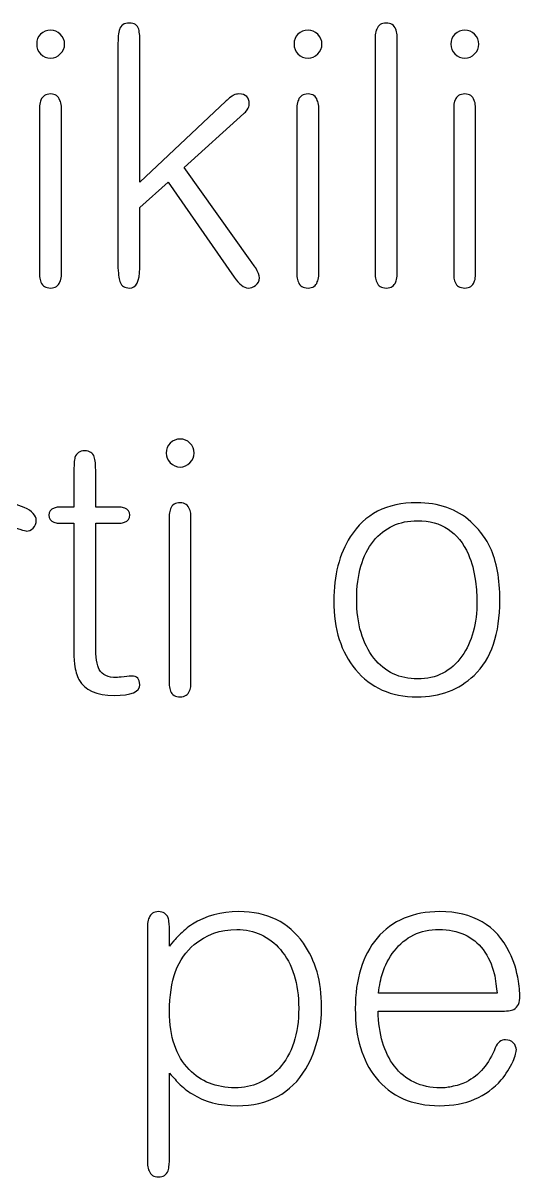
# Model space of a CAD drawing. Header units: centimetres. Extents: x -18.6 to 18.8, y -13 to 11.8.
# Drawn here: x -1.587 to -0.964, y 6.126 to 7.573 of the extents above; entities that cross this region are included whole.
import ezdxf

# ---------------------------------------------------------------- set-up
doc = ezdxf.new("R2010")
doc.units = ezdxf.units.CM
doc.header["$MEASUREMENT"] = 0
doc.layers.add('Layer 1', color=7, linetype='Continuous')

msp = doc.modelspace()

# ---------------------------------------------------------------- linework, layer by layer
at = {"layer": 'Layer 1', "color": 250}
for points, knots in [([(-1.44074, 7.34171), (-1.44074, 7.34171), (-1.44074, 7.2654), (-1.44074, 7.2654), (-1.44074, 7.24894), (-1.44508, 7.24071), (-1.45376, 7.24071), (-1.45974, 7.24071), (-1.46363, 7.24311), (-1.46543, 7.2479), (-1.46662, 7.25059), (-1.46752, 7.25657), (-1.46812, 7.26585), (-1.46812, 7.26585), (-1.46812, 7.54369), (-1.46812, 7.54369), (-1.46812, 7.55447), (-1.46752, 7.5615), (-1.46632, 7.56479), (-1.46453, 7.57018), (-1.46034, 7.57287), (-1.45376, 7.57287), (-1.44747, 7.57287), (-1.44358, 7.57033), (-1.44209, 7.56524), (-1.44149, 7.56314), (-1.44104, 7.56045), (-1.44074, 7.55716), (-1.44074, 7.55716), (-1.44074, 7.37358), (-1.44074, 7.37358), (-1.44074, 7.37358), (-1.33301, 7.47502), (-1.33301, 7.47502), (-1.33241, 7.47532), (-1.33077, 7.47666), (-1.32808, 7.47906), (-1.32808, 7.47906), (-1.32493, 7.4813), (-1.32493, 7.4813), (-1.32404, 7.4819), (-1.32344, 7.48235), (-1.32314, 7.48265), (-1.32074, 7.48355), (-1.3185, 7.484), (-1.31641, 7.484), (-1.30773, 7.484), (-1.30339, 7.47981), (-1.30339, 7.47143), (-1.30339, 7.46903), (-1.30429, 7.46664), (-1.30608, 7.46425), (-1.30608, 7.46425), (-1.30833, 7.4611), (-1.30833, 7.4611), (-1.30833, 7.4611), (-1.30922, 7.46021), (-1.30922, 7.46021), (-1.30922, 7.46021), (-1.31012, 7.45931), (-1.31012, 7.45931), (-1.31012, 7.45931), (-1.38508, 7.39198), (-1.38508, 7.39198), (-1.38508, 7.39198), (-1.30249, 7.27572), (-1.30249, 7.27572), (-1.30249, 7.27572), (-1.30114, 7.27393), (-1.30114, 7.27393), (-1.30114, 7.27393), (-1.29935, 7.27124), (-1.29935, 7.27124), (-1.29785, 7.26914), (-1.29651, 7.26735), (-1.29531, 7.26585), (-1.29232, 7.26076), (-1.29082, 7.25657), (-1.29082, 7.25328), (-1.29082, 7.24939), (-1.29247, 7.24625), (-1.29576, 7.24386), (-1.29845, 7.24176), (-1.30144, 7.24071), (-1.30474, 7.24071), (-1.31012, 7.24071), (-1.31596, 7.2452), (-1.32224, 7.25418), (-1.32224, 7.25418), (-1.40528, 7.37358), (-1.40528, 7.37358), (-1.40528, 7.37358), (-1.44074, 7.34171), (-1.44074, 7.34171)], [0, 0, 0, 0, 0.0322581, 0.0322581, 0.0322581, 0.0645161, 0.0645161, 0.0645161, 0.0967742, 0.0967742, 0.0967742, 0.1290323, 0.1290323, 0.1290323, 0.1612903, 0.1612903, 0.1612903, 0.1935484, 0.1935484, 0.1935484, 0.2258065, 0.2258065, 0.2258065, 0.2580645, 0.2580645, 0.2580645, 0.2903226, 0.2903226, 0.2903226, 0.3225806, 0.3225806, 0.3225806, 0.3548387, 0.3548387, 0.3548387, 0.3870968, 0.3870968, 0.3870968, 0.4193548, 0.4193548, 0.4193548, 0.4516129, 0.4516129, 0.4516129, 0.483871, 0.483871, 0.483871, 0.516129, 0.516129, 0.516129, 0.5483871, 0.5483871, 0.5483871, 0.5806452, 0.5806452, 0.5806452, 0.6129032, 0.6129032, 0.6129032, 0.6451613, 0.6451613, 0.6451613, 0.6774194, 0.6774194, 0.6774194, 0.7096774, 0.7096774, 0.7096774, 0.7419355, 0.7419355, 0.7419355, 0.7741935, 0.7741935, 0.7741935, 0.8064516, 0.8064516, 0.8064516, 0.8387097, 0.8387097, 0.8387097, 0.8709677, 0.8709677, 0.8709677, 0.9032258, 0.9032258, 0.9032258, 0.9354839, 0.9354839, 0.9354839, 0.9677419, 0.9677419, 0.9677419, 1, 1, 1, 1]), ([(-1.11801, 7.25553), (-1.11831, 7.25253), (-1.11891, 7.25014), (-1.11981, 7.24834), (-1.1216, 7.24326), (-1.12549, 7.24071), (-1.13148, 7.24071), (-1.13776, 7.24071), (-1.1418, 7.24311), (-1.14359, 7.2479), (-1.14449, 7.24999), (-1.14509, 7.25238), (-1.14539, 7.25508), (-1.14539, 7.25508), (-1.14539, 7.55806), (-1.14539, 7.55806), (-1.14509, 7.56105), (-1.14449, 7.56344), (-1.14359, 7.56524), (-1.1418, 7.57033), (-1.13791, 7.57287), (-1.13192, 7.57287), (-1.12564, 7.57287), (-1.1216, 7.57033), (-1.11981, 7.56524), (-1.11891, 7.56344), (-1.11831, 7.56105), (-1.11801, 7.55806), (-1.11801, 7.55806), (-1.11801, 7.25553), (-1.11801, 7.25553)], [0, 0, 0, 0, 0.1, 0.1, 0.1, 0.2, 0.2, 0.2, 0.3, 0.3, 0.3, 0.4, 0.4, 0.4, 0.5, 0.5, 0.5, 0.6, 0.6, 0.6, 0.7, 0.7, 0.7, 0.8, 0.8, 0.8, 0.9, 0.9, 0.9, 1, 1, 1, 1]), ([(-1.535, 7.54639), (-1.535, 7.5416), (-1.5368, 7.53756), (-1.54039, 7.53427), (-1.54368, 7.53068), (-1.54772, 7.52888), (-1.55251, 7.52888), (-1.55729, 7.52888), (-1.56148, 7.53068), (-1.56507, 7.53427), (-1.56837, 7.53756), (-1.57001, 7.5416), (-1.57001, 7.54639), (-1.57001, 7.55147), (-1.56837, 7.55566), (-1.56507, 7.55896), (-1.56148, 7.56225), (-1.55729, 7.56389), (-1.55251, 7.56389), (-1.54772, 7.56389), (-1.54368, 7.56225), (-1.54039, 7.55896), (-1.5368, 7.55536), (-1.535, 7.55118), (-1.535, 7.54639)], [0, 0, 0, 0, 0.125, 0.125, 0.125, 0.25, 0.25, 0.25, 0.375, 0.375, 0.375, 0.5, 0.5, 0.5, 0.625, 0.625, 0.625, 0.75, 0.75, 0.75, 0.875, 0.875, 0.875, 1, 1, 1, 1]), ([(-1.21227, 7.54639), (-1.21227, 7.5416), (-1.21407, 7.53756), (-1.21766, 7.53427), (-1.22095, 7.53068), (-1.22499, 7.52888), (-1.22978, 7.52888), (-1.23456, 7.52888), (-1.23875, 7.53068), (-1.24234, 7.53427), (-1.24564, 7.53756), (-1.24728, 7.5416), (-1.24728, 7.54639), (-1.24728, 7.55147), (-1.24564, 7.55566), (-1.24234, 7.55896), (-1.23875, 7.56225), (-1.23456, 7.56389), (-1.22978, 7.56389), (-1.22499, 7.56389), (-1.22095, 7.56225), (-1.21766, 7.55896), (-1.21407, 7.55536), (-1.21227, 7.55118), (-1.21227, 7.54639)], [0, 0, 0, 0, 0.125, 0.125, 0.125, 0.25, 0.25, 0.25, 0.375, 0.375, 0.375, 0.5, 0.5, 0.5, 0.625, 0.625, 0.625, 0.75, 0.75, 0.75, 0.875, 0.875, 0.875, 1, 1, 1, 1]), ([(-1.01567, 7.54639), (-1.01567, 7.5416), (-1.01747, 7.53756), (-1.02106, 7.53427), (-1.02435, 7.53068), (-1.02839, 7.52888), (-1.03318, 7.52888), (-1.03796, 7.52888), (-1.04215, 7.53068), (-1.04574, 7.53427), (-1.04904, 7.53756), (-1.05068, 7.5416), (-1.05068, 7.54639), (-1.05068, 7.55147), (-1.04904, 7.55566), (-1.04574, 7.55896), (-1.04215, 7.56225), (-1.03796, 7.56389), (-1.03318, 7.56389), (-1.02839, 7.56389), (-1.02435, 7.56225), (-1.02106, 7.55896), (-1.01747, 7.55536), (-1.01567, 7.55118), (-1.01567, 7.54639)], [0, 0, 0, 0, 0.125, 0.125, 0.125, 0.25, 0.25, 0.25, 0.375, 0.375, 0.375, 0.5, 0.5, 0.5, 0.625, 0.625, 0.625, 0.75, 0.75, 0.75, 0.875, 0.875, 0.875, 1, 1, 1, 1]), ([(-1.53904, 7.25553), (-1.53934, 7.25253), (-1.53994, 7.25014), (-1.54084, 7.24834), (-1.54263, 7.24326), (-1.54652, 7.24071), (-1.55251, 7.24071), (-1.55879, 7.24071), (-1.56283, 7.24311), (-1.56462, 7.2479), (-1.56552, 7.24999), (-1.56612, 7.25238), (-1.56642, 7.25508), (-1.56642, 7.25508), (-1.56642, 7.46918), (-1.56642, 7.46918), (-1.56612, 7.47218), (-1.56552, 7.47457), (-1.56462, 7.47637), (-1.56283, 7.48145), (-1.55879, 7.484), (-1.55251, 7.484), (-1.54652, 7.484), (-1.54263, 7.4813), (-1.54084, 7.47592), (-1.53994, 7.47412), (-1.53934, 7.47173), (-1.53904, 7.46873), (-1.53904, 7.46873), (-1.53904, 7.25553), (-1.53904, 7.25553)], [0, 0, 0, 0, 0.1, 0.1, 0.1, 0.2, 0.2, 0.2, 0.3, 0.3, 0.3, 0.4, 0.4, 0.4, 0.5, 0.5, 0.5, 0.6, 0.6, 0.6, 0.7, 0.7, 0.7, 0.8, 0.8, 0.8, 0.9, 0.9, 0.9, 1, 1, 1, 1]), ([(-1.21631, 7.25553), (-1.21661, 7.25253), (-1.21721, 7.25014), (-1.21811, 7.24834), (-1.2199, 7.24326), (-1.22379, 7.24071), (-1.22978, 7.24071), (-1.23606, 7.24071), (-1.2401, 7.24311), (-1.24189, 7.2479), (-1.24279, 7.24999), (-1.24339, 7.25238), (-1.24369, 7.25508), (-1.24369, 7.25508), (-1.24369, 7.46918), (-1.24369, 7.46918), (-1.24339, 7.47218), (-1.24279, 7.47457), (-1.24189, 7.47637), (-1.2401, 7.48145), (-1.23606, 7.484), (-1.22978, 7.484), (-1.22379, 7.484), (-1.2199, 7.4813), (-1.21811, 7.47592), (-1.21721, 7.47412), (-1.21661, 7.47173), (-1.21631, 7.46873), (-1.21631, 7.46873), (-1.21631, 7.25553), (-1.21631, 7.25553)], [0, 0, 0, 0, 0.1, 0.1, 0.1, 0.2, 0.2, 0.2, 0.3, 0.3, 0.3, 0.4, 0.4, 0.4, 0.5, 0.5, 0.5, 0.6, 0.6, 0.6, 0.7, 0.7, 0.7, 0.8, 0.8, 0.8, 0.9, 0.9, 0.9, 1, 1, 1, 1]), ([(-1.01971, 7.25553), (-1.02001, 7.25253), (-1.02061, 7.25014), (-1.02151, 7.24834), (-1.0233, 7.24326), (-1.02719, 7.24071), (-1.03318, 7.24071), (-1.03946, 7.24071), (-1.0435, 7.24311), (-1.04529, 7.2479), (-1.04619, 7.24999), (-1.04679, 7.25238), (-1.04709, 7.25508), (-1.04709, 7.25508), (-1.04709, 7.46918), (-1.04709, 7.46918), (-1.04679, 7.47218), (-1.04619, 7.47457), (-1.04529, 7.47637), (-1.0435, 7.48145), (-1.03946, 7.484), (-1.03318, 7.484), (-1.02719, 7.484), (-1.0233, 7.4813), (-1.02151, 7.47592), (-1.02061, 7.47412), (-1.02001, 7.47173), (-1.01971, 7.46873), (-1.01971, 7.46873), (-1.01971, 7.25553), (-1.01971, 7.25553)], [0, 0, 0, 0, 0.1, 0.1, 0.1, 0.2, 0.2, 0.2, 0.3, 0.3, 0.3, 0.4, 0.4, 0.4, 0.5, 0.5, 0.5, 0.6, 0.6, 0.6, 0.7, 0.7, 0.7, 0.8, 0.8, 0.8, 0.9, 0.9, 0.9, 1, 1, 1, 1]), ([(-1.37251, 7.03379), (-1.37251, 7.029), (-1.37431, 7.02496), (-1.3779, 7.02167), (-1.38119, 7.01808), (-1.38523, 7.01628), (-1.39002, 7.01628), (-1.3948, 7.01628), (-1.39899, 7.01808), (-1.40258, 7.02167), (-1.40588, 7.02496), (-1.40752, 7.029), (-1.40752, 7.03379), (-1.40752, 7.03887), (-1.40588, 7.04306), (-1.40258, 7.04636), (-1.39899, 7.04965), (-1.3948, 7.05129), (-1.39002, 7.05129), (-1.38523, 7.05129), (-1.38119, 7.04965), (-1.3779, 7.04636), (-1.37431, 7.04276), (-1.37251, 7.03858), (-1.37251, 7.03379)], [0, 0, 0, 0, 0.125, 0.125, 0.125, 0.25, 0.25, 0.25, 0.375, 0.375, 0.375, 0.5, 0.5, 0.5, 0.625, 0.625, 0.625, 0.75, 0.75, 0.75, 0.875, 0.875, 0.875, 1, 1, 1, 1]), ([(-1.49595, 6.96601), (-1.49595, 6.96601), (-1.46542, 6.96601), (-1.46542, 6.96601), (-1.46333, 6.96571), (-1.46138, 6.96526), (-1.45959, 6.96466), (-1.4554, 6.96317), (-1.45331, 6.96032), (-1.45331, 6.95613), (-1.45331, 6.95165), (-1.45555, 6.94865), (-1.46004, 6.94716), (-1.46153, 6.94656), (-1.46333, 6.94611), (-1.46542, 6.94581), (-1.46542, 6.94581), (-1.49595, 6.94581), (-1.49595, 6.94581), (-1.49595, 6.94581), (-1.49595, 6.79275), (-1.49595, 6.79275), (-1.49595, 6.77779), (-1.49445, 6.76761), (-1.49146, 6.76223), (-1.48787, 6.75564), (-1.48069, 6.75235), (-1.46991, 6.75235), (-1.46872, 6.75235), (-1.46557, 6.75265), (-1.46049, 6.75325), (-1.4551, 6.75385), (-1.45196, 6.75415), (-1.45106, 6.75415), (-1.44418, 6.75415), (-1.44074, 6.75056), (-1.44074, 6.74337), (-1.44074, 6.7344), (-1.45136, 6.72991), (-1.47261, 6.72991), (-1.49505, 6.72991), (-1.50986, 6.73649), (-1.51704, 6.74966), (-1.51974, 6.75475), (-1.52153, 6.76118), (-1.52243, 6.76896), (-1.52243, 6.76896), (-1.52333, 6.77928), (-1.52333, 6.77928), (-1.52333, 6.77928), (-1.52333, 6.94581), (-1.52333, 6.94581), (-1.52333, 6.94581), (-1.54263, 6.94581), (-1.54263, 6.94581), (-1.54472, 6.94611), (-1.54667, 6.94656), (-1.54846, 6.94716), (-1.55265, 6.94865), (-1.55475, 6.9515), (-1.55475, 6.95569), (-1.55475, 6.96017), (-1.5525, 6.96317), (-1.54801, 6.96466), (-1.54652, 6.96526), (-1.54472, 6.96571), (-1.54263, 6.96601), (-1.54263, 6.96601), (-1.52333, 6.96601), (-1.52333, 6.96601), (-1.52333, 6.96601), (-1.52333, 7.0073), (-1.52333, 7.0073), (-1.52333, 7.01838), (-1.52288, 7.02541), (-1.52198, 7.0284), (-1.52019, 7.03379), (-1.51615, 7.03648), (-1.50986, 7.03648), (-1.50358, 7.03648), (-1.49954, 7.03394), (-1.49774, 7.02885), (-1.49655, 7.02556), (-1.49595, 7.01883), (-1.49595, 7.00865), (-1.49595, 7.00865), (-1.49595, 6.96601), (-1.49595, 6.96601)], [0, 0, 0, 0, 0.0344828, 0.0344828, 0.0344828, 0.0689655, 0.0689655, 0.0689655, 0.1034483, 0.1034483, 0.1034483, 0.137931, 0.137931, 0.137931, 0.1724138, 0.1724138, 0.1724138, 0.2068966, 0.2068966, 0.2068966, 0.2413793, 0.2413793, 0.2413793, 0.2758621, 0.2758621, 0.2758621, 0.3103448, 0.3103448, 0.3103448, 0.3448276, 0.3448276, 0.3448276, 0.3793103, 0.3793103, 0.3793103, 0.4137931, 0.4137931, 0.4137931, 0.4482759, 0.4482759, 0.4482759, 0.4827586, 0.4827586, 0.4827586, 0.5172414, 0.5172414, 0.5172414, 0.5517241, 0.5517241, 0.5517241, 0.5862069, 0.5862069, 0.5862069, 0.6206897, 0.6206897, 0.6206897, 0.6551724, 0.6551724, 0.6551724, 0.6896552, 0.6896552, 0.6896552, 0.7241379, 0.7241379, 0.7241379, 0.7586207, 0.7586207, 0.7586207, 0.7931034, 0.7931034, 0.7931034, 0.8275862, 0.8275862, 0.8275862, 0.862069, 0.862069, 0.862069, 0.8965517, 0.8965517, 0.8965517, 0.9310345, 0.9310345, 0.9310345, 0.9655172, 0.9655172, 0.9655172, 1, 1, 1, 1]), ([(-1.66382, 6.74337), (-1.66382, 6.74038), (-1.66427, 6.73799), (-1.66517, 6.73619), (-1.66696, 6.73081), (-1.671, 6.72811), (-1.67728, 6.72811), (-1.68417, 6.72811), (-1.68851, 6.73081), (-1.6903, 6.73619), (-1.6909, 6.73799), (-1.6912, 6.74038), (-1.6912, 6.74337), (-1.6912, 6.74337), (-1.6912, 6.95838), (-1.6912, 6.95838), (-1.6909, 6.96107), (-1.69045, 6.96332), (-1.68985, 6.96511), (-1.68806, 6.9696), (-1.68447, 6.97184), (-1.67908, 6.97184), (-1.67369, 6.97184), (-1.6701, 6.9696), (-1.66831, 6.96511), (-1.66771, 6.96332), (-1.66726, 6.96107), (-1.66696, 6.95838), (-1.66696, 6.95838), (-1.66696, 6.91933), (-1.66696, 6.91933), (-1.66696, 6.91933), (-1.66561, 6.92292), (-1.66561, 6.92292), (-1.66561, 6.92292), (-1.66427, 6.92651), (-1.66427, 6.92651), (-1.66337, 6.9295), (-1.66232, 6.9322), (-1.66113, 6.93459), (-1.65813, 6.94117), (-1.65484, 6.94686), (-1.65125, 6.95165), (-1.64138, 6.96481), (-1.62851, 6.9714), (-1.61265, 6.9714), (-1.60367, 6.9714), (-1.59469, 6.96945), (-1.58572, 6.96556), (-1.57554, 6.96107), (-1.57046, 6.95569), (-1.57046, 6.9494), (-1.57046, 6.94551), (-1.5718, 6.94222), (-1.5745, 6.93953), (-1.57719, 6.93713), (-1.57988, 6.93594), (-1.58257, 6.93594), (-1.58317, 6.93594), (-1.58602, 6.93668), (-1.5911, 6.93818), (-1.5932, 6.93878), (-1.59514, 6.93938), (-1.59694, 6.93998), (-1.59873, 6.94057), (-1.59978, 6.94087), (-1.60008, 6.94087), (-1.60457, 6.94207), (-1.60906, 6.94267), (-1.61355, 6.94267), (-1.61355, 6.94267), (-1.61714, 6.94267), (-1.61714, 6.94267), (-1.61714, 6.94267), (-1.62163, 6.94222), (-1.62163, 6.94222), (-1.62522, 6.94132), (-1.62866, 6.94013), (-1.63195, 6.93863), (-1.64123, 6.93354), (-1.64871, 6.92456), (-1.65439, 6.9117), (-1.65768, 6.90452), (-1.66023, 6.8915), (-1.66202, 6.87265), (-1.66262, 6.86636), (-1.66307, 6.85993), (-1.66337, 6.85335), (-1.66367, 6.85095), (-1.66382, 6.84871), (-1.66382, 6.84661), (-1.66382, 6.84661), (-1.66382, 6.74337), (-1.66382, 6.74337)], [0, 0, 0, 0, 0.0322581, 0.0322581, 0.0322581, 0.0645161, 0.0645161, 0.0645161, 0.0967742, 0.0967742, 0.0967742, 0.1290323, 0.1290323, 0.1290323, 0.1612903, 0.1612903, 0.1612903, 0.1935484, 0.1935484, 0.1935484, 0.2258065, 0.2258065, 0.2258065, 0.2580645, 0.2580645, 0.2580645, 0.2903226, 0.2903226, 0.2903226, 0.3225806, 0.3225806, 0.3225806, 0.3548387, 0.3548387, 0.3548387, 0.3870968, 0.3870968, 0.3870968, 0.4193548, 0.4193548, 0.4193548, 0.4516129, 0.4516129, 0.4516129, 0.483871, 0.483871, 0.483871, 0.516129, 0.516129, 0.516129, 0.5483871, 0.5483871, 0.5483871, 0.5806452, 0.5806452, 0.5806452, 0.6129032, 0.6129032, 0.6129032, 0.6451613, 0.6451613, 0.6451613, 0.6774194, 0.6774194, 0.6774194, 0.7096774, 0.7096774, 0.7096774, 0.7419355, 0.7419355, 0.7419355, 0.7741935, 0.7741935, 0.7741935, 0.8064516, 0.8064516, 0.8064516, 0.8387097, 0.8387097, 0.8387097, 0.8709677, 0.8709677, 0.8709677, 0.9032258, 0.9032258, 0.9032258, 0.9354839, 0.9354839, 0.9354839, 0.9677419, 0.9677419, 0.9677419, 1, 1, 1, 1]), ([(-1.37655, 6.74293), (-1.37685, 6.73993), (-1.37745, 6.73754), (-1.37835, 6.73574), (-1.38014, 6.73066), (-1.38403, 6.72811), (-1.39002, 6.72811), (-1.3963, 6.72811), (-1.40034, 6.73051), (-1.40213, 6.7353), (-1.40303, 6.73739), (-1.40363, 6.73978), (-1.40393, 6.74248), (-1.40393, 6.74248), (-1.40393, 6.95658), (-1.40393, 6.95658), (-1.40363, 6.95958), (-1.40303, 6.96197), (-1.40213, 6.96377), (-1.40034, 6.96885), (-1.3963, 6.9714), (-1.39002, 6.9714), (-1.38403, 6.9714), (-1.38014, 6.9687), (-1.37835, 6.96332), (-1.37745, 6.96152), (-1.37685, 6.95913), (-1.37655, 6.95613), (-1.37655, 6.95613), (-1.37655, 6.74293), (-1.37655, 6.74293)], [0, 0, 0, 0, 0.1, 0.1, 0.1, 0.2, 0.2, 0.2, 0.3, 0.3, 0.3, 0.4, 0.4, 0.4, 0.5, 0.5, 0.5, 0.6, 0.6, 0.6, 0.7, 0.7, 0.7, 0.8, 0.8, 0.8, 0.9, 0.9, 0.9, 1, 1, 1, 1]), ([(-0.98918, 6.84931), (-0.98918, 6.80711), (-0.99995, 6.77569), (-1.0215, 6.75505), (-1.04035, 6.73709), (-1.06429, 6.72811), (-1.09331, 6.72811), (-1.12563, 6.72811), (-1.15122, 6.73948), (-1.17007, 6.76223), (-1.18832, 6.78407), (-1.19745, 6.8128), (-1.19745, 6.84841), (-1.19745, 6.88043), (-1.19057, 6.90721), (-1.1768, 6.92875), (-1.15885, 6.95718), (-1.13102, 6.9714), (-1.09331, 6.9714), (-1.06578, 6.9714), (-1.04319, 6.96347), (-1.02554, 6.94761), (-1.02075, 6.94312), (-1.01671, 6.93878), (-1.01342, 6.93459), (-1.00863, 6.9289), (-1.00459, 6.92247), (-1.0013, 6.91529), (-0.99322, 6.89793), (-0.98918, 6.87594), (-0.98918, 6.84931)], [0, 0, 0, 0, 0.1, 0.1, 0.1, 0.2, 0.2, 0.2, 0.3, 0.3, 0.3, 0.4, 0.4, 0.4, 0.5, 0.5, 0.5, 0.6, 0.6, 0.6, 0.7, 0.7, 0.7, 0.8, 0.8, 0.8, 0.9, 0.9, 0.9, 1, 1, 1, 1]), ([(-1.01791, 6.84796), (-1.01791, 6.85155), (-1.01806, 6.85514), (-1.01836, 6.85873), (-1.01865, 6.86352), (-1.0191, 6.86831), (-1.0197, 6.8731), (-1.0215, 6.88566), (-1.02449, 6.89689), (-1.02868, 6.90676), (-1.04125, 6.93489), (-1.06249, 6.94895), (-1.09242, 6.94895), (-1.11546, 6.94895), (-1.13386, 6.94042), (-1.14763, 6.92337), (-1.16169, 6.90571), (-1.16872, 6.88147), (-1.16872, 6.85065), (-1.16872, 6.81953), (-1.16154, 6.79484), (-1.14718, 6.77659), (-1.13311, 6.75923), (-1.11486, 6.75056), (-1.09242, 6.75056), (-1.06878, 6.75056), (-1.05022, 6.76013), (-1.03676, 6.77928), (-1.02419, 6.79694), (-1.01791, 6.81983), (-1.01791, 6.84796)], [0, 0, 0, 0, 0.1, 0.1, 0.1, 0.2, 0.2, 0.2, 0.3, 0.3, 0.3, 0.4, 0.4, 0.4, 0.5, 0.5, 0.5, 0.6, 0.6, 0.6, 0.7, 0.7, 0.7, 0.8, 0.8, 0.8, 0.9, 0.9, 0.9, 1, 1, 1, 1]), ([(-1.40349, 6.14908), (-1.40349, 6.14579), (-1.40364, 6.14325), (-1.40394, 6.14145), (-1.40424, 6.13846), (-1.40469, 6.13592), (-1.40529, 6.13382), (-1.40738, 6.12873), (-1.41142, 6.12619), (-1.41741, 6.12619), (-1.42339, 6.12619), (-1.42728, 6.12873), (-1.42908, 6.13382), (-1.42997, 6.13562), (-1.43057, 6.13801), (-1.43087, 6.141), (-1.43087, 6.141), (-1.43087, 6.44398), (-1.43087, 6.44398), (-1.43057, 6.44698), (-1.42997, 6.44937), (-1.42908, 6.45117), (-1.42728, 6.45625), (-1.42339, 6.4588), (-1.41741, 6.4588), (-1.41142, 6.4588), (-1.40738, 6.45625), (-1.40529, 6.45117), (-1.40469, 6.44937), (-1.40424, 6.44698), (-1.40394, 6.44398), (-1.40364, 6.44189), (-1.40349, 6.4392), (-1.40349, 6.4359), (-1.40349, 6.4359), (-1.40349, 6.41571), (-1.40349, 6.41571), (-1.40349, 6.41571), (-1.4008, 6.41885), (-1.4008, 6.41885), (-1.4008, 6.41885), (-1.39811, 6.42199), (-1.39811, 6.42199), (-1.39601, 6.42438), (-1.39392, 6.42663), (-1.39182, 6.42872), (-1.38644, 6.43441), (-1.38075, 6.4392), (-1.37476, 6.44309), (-1.35831, 6.45356), (-1.33886, 6.4588), (-1.31641, 6.4588), (-1.2811, 6.4588), (-1.25417, 6.44563), (-1.23562, 6.4193), (-1.22036, 6.39775), (-1.21273, 6.37112), (-1.21273, 6.3394), (-1.21273, 6.32683), (-1.21407, 6.31441), (-1.21677, 6.30214), (-1.22036, 6.28688), (-1.22559, 6.27342), (-1.23248, 6.26175), (-1.25103, 6.23092), (-1.27976, 6.21551), (-1.31866, 6.21551), (-1.3408, 6.21551), (-1.35965, 6.22045), (-1.37521, 6.23033), (-1.3812, 6.23392), (-1.38688, 6.23841), (-1.39227, 6.24379), (-1.39407, 6.24559), (-1.39601, 6.24783), (-1.39811, 6.25052), (-1.39811, 6.25052), (-1.40125, 6.25367), (-1.40125, 6.25367), (-1.40125, 6.25367), (-1.40349, 6.25636), (-1.40349, 6.25636), (-1.40349, 6.25636), (-1.40349, 6.14908), (-1.40349, 6.14908)], [0, 0, 0, 0, 0.0357143, 0.0357143, 0.0357143, 0.0714286, 0.0714286, 0.0714286, 0.1071429, 0.1071429, 0.1071429, 0.1428571, 0.1428571, 0.1428571, 0.1785714, 0.1785714, 0.1785714, 0.2142857, 0.2142857, 0.2142857, 0.25, 0.25, 0.25, 0.2857143, 0.2857143, 0.2857143, 0.3214286, 0.3214286, 0.3214286, 0.3571429, 0.3571429, 0.3571429, 0.3928571, 0.3928571, 0.3928571, 0.4285714, 0.4285714, 0.4285714, 0.4642857, 0.4642857, 0.4642857, 0.5, 0.5, 0.5, 0.5357143, 0.5357143, 0.5357143, 0.5714286, 0.5714286, 0.5714286, 0.6071429, 0.6071429, 0.6071429, 0.6428571, 0.6428571, 0.6428571, 0.6785714, 0.6785714, 0.6785714, 0.7142857, 0.7142857, 0.7142857, 0.75, 0.75, 0.75, 0.7857143, 0.7857143, 0.7857143, 0.8214286, 0.8214286, 0.8214286, 0.8571429, 0.8571429, 0.8571429, 0.8928571, 0.8928571, 0.8928571, 0.9285714, 0.9285714, 0.9285714, 0.9642857, 0.9642857, 0.9642857, 1, 1, 1, 1]), ([(-1.14181, 6.33401), (-1.14121, 6.30499), (-1.13447, 6.28209), (-1.12161, 6.26534), (-1.10784, 6.24708), (-1.08854, 6.23796), (-1.0637, 6.23796), (-1.0637, 6.23796), (-1.05787, 6.23796), (-1.05787, 6.23796), (-1.05518, 6.23826), (-1.05263, 6.2387), (-1.05024, 6.2393), (-1.04336, 6.2405), (-1.03707, 6.24245), (-1.03139, 6.24514), (-1.01493, 6.25352), (-1.00281, 6.26788), (-0.99503, 6.28823), (-0.99204, 6.29481), (-0.9877, 6.2981), (-0.98201, 6.2981), (-0.97812, 6.2981), (-0.97483, 6.29676), (-0.97214, 6.29406), (-0.96974, 6.29137), (-0.96855, 6.28853), (-0.96855, 6.28554), (-0.96855, 6.28434), (-0.96884, 6.28254), (-0.96944, 6.28015), (-0.97034, 6.27746), (-0.97139, 6.27446), (-0.97259, 6.27117), (-0.97648, 6.26279), (-0.98141, 6.25501), (-0.9874, 6.24783), (-1.00625, 6.22629), (-1.03198, 6.21551), (-1.0646, 6.21551), (-1.09931, 6.21551), (-1.12595, 6.22718), (-1.1445, 6.25052), (-1.16185, 6.27207), (-1.17053, 6.30095), (-1.17053, 6.33715), (-1.17053, 6.37426), (-1.16141, 6.40374), (-1.14315, 6.42558), (-1.1243, 6.44772), (-1.09812, 6.4588), (-1.0646, 6.4588), (-1.02301, 6.4588), (-0.99383, 6.44174), (-0.97707, 6.40763), (-0.97169, 6.39685), (-0.96795, 6.38488), (-0.96585, 6.37172), (-0.96525, 6.36723), (-0.9648, 6.36304), (-0.96451, 6.35915), (-0.96421, 6.35765), (-0.96406, 6.35631), (-0.96406, 6.35511), (-0.96406, 6.35511), (-0.96406, 6.35331), (-0.96406, 6.35331), (-0.96406, 6.34464), (-0.9666, 6.33895), (-0.97169, 6.33626), (-0.97468, 6.33476), (-0.98066, 6.33401), (-0.98964, 6.33401), (-0.98964, 6.33401), (-1.14181, 6.33401), (-1.14181, 6.33401)], [0, 0, 0, 0, 0.04, 0.04, 0.04, 0.08, 0.08, 0.08, 0.12, 0.12, 0.12, 0.16, 0.16, 0.16, 0.2, 0.2, 0.2, 0.24, 0.24, 0.24, 0.28, 0.28, 0.28, 0.32, 0.32, 0.32, 0.36, 0.36, 0.36, 0.4, 0.4, 0.4, 0.44, 0.44, 0.44, 0.48, 0.48, 0.48, 0.52, 0.52, 0.52, 0.56, 0.56, 0.56, 0.6, 0.6, 0.6, 0.64, 0.64, 0.64, 0.68, 0.68, 0.68, 0.72, 0.72, 0.72, 0.76, 0.76, 0.76, 0.8, 0.8, 0.8, 0.84, 0.84, 0.84, 0.88, 0.88, 0.88, 0.92, 0.92, 0.92, 0.96, 0.96, 0.96, 1, 1, 1, 1]), ([(-1.24145, 6.3376), (-1.24145, 6.36872), (-1.24908, 6.39326), (-1.26435, 6.41122), (-1.27871, 6.42797), (-1.29696, 6.43635), (-1.31911, 6.43635), (-1.33975, 6.43635), (-1.35756, 6.43007), (-1.37252, 6.4175), (-1.39317, 6.40074), (-1.40349, 6.37276), (-1.40349, 6.33356), (-1.40349, 6.30184), (-1.39526, 6.27761), (-1.3788, 6.26085), (-1.36414, 6.24559), (-1.34499, 6.23796), (-1.32135, 6.23796), (-1.29951, 6.23796), (-1.2811, 6.24604), (-1.26614, 6.2622), (-1.24968, 6.28045), (-1.24145, 6.30558), (-1.24145, 6.3376)], [0, 0, 0, 0, 0.125, 0.125, 0.125, 0.25, 0.25, 0.25, 0.375, 0.375, 0.375, 0.5, 0.5, 0.5, 0.625, 0.625, 0.625, 0.75, 0.75, 0.75, 0.875, 0.875, 0.875, 1, 1, 1, 1]), ([(-0.99278, 6.35646), (-0.99278, 6.35646), (-0.99323, 6.36184), (-0.99323, 6.36184), (-0.99323, 6.36184), (-0.99413, 6.36813), (-0.99413, 6.36813), (-0.99473, 6.37291), (-0.99548, 6.37725), (-0.99637, 6.38114), (-0.99907, 6.39221), (-1.00371, 6.40224), (-1.01029, 6.41122), (-1.02286, 6.42797), (-1.04126, 6.43635), (-1.0655, 6.43635), (-1.08914, 6.43635), (-1.10784, 6.42738), (-1.12161, 6.40942), (-1.12849, 6.40074), (-1.13343, 6.39132), (-1.13642, 6.38114), (-1.13851, 6.37486), (-1.14016, 6.36663), (-1.14136, 6.35646), (-1.14136, 6.35646), (-0.99278, 6.35646), (-0.99278, 6.35646)], [0, 0, 0, 0, 0.1111111, 0.1111111, 0.1111111, 0.2222222, 0.2222222, 0.2222222, 0.3333333, 0.3333333, 0.3333333, 0.4444444, 0.4444444, 0.4444444, 0.5555556, 0.5555556, 0.5555556, 0.6666667, 0.6666667, 0.6666667, 0.7777778, 0.7777778, 0.7777778, 0.8888889, 0.8888889, 0.8888889, 1, 1, 1, 1])]:
    msp.add_open_spline(points, degree=3, knots=knots, dxfattribs=at)

doc.saveas('drawing.dxf')
